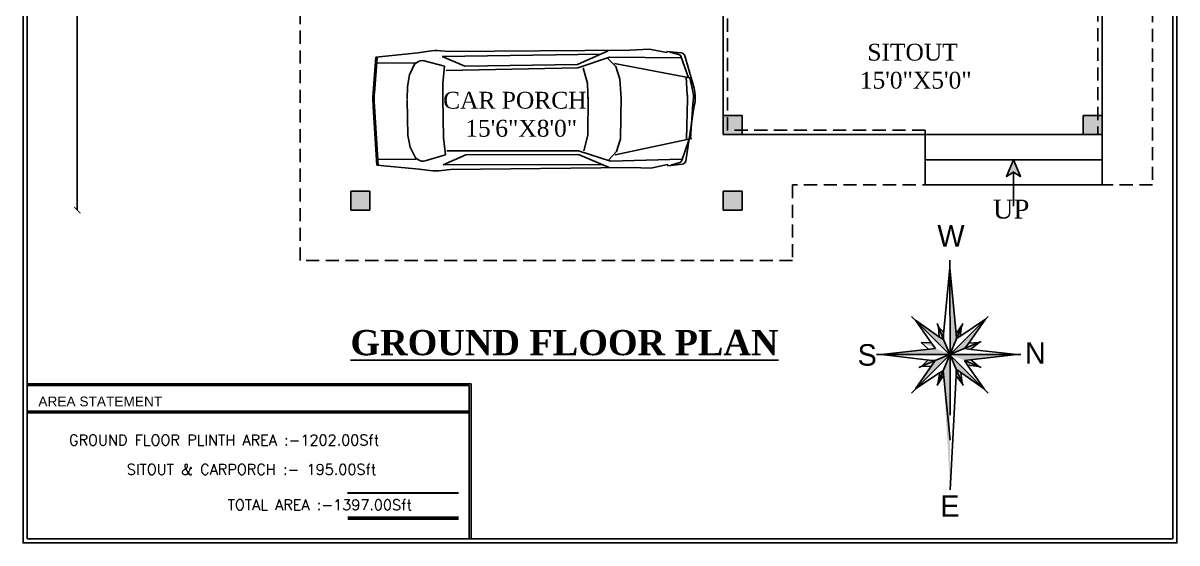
# Model space of a CAD drawing. Extents: x 96075 to 96623, y -24598 to -23897.
# Drawn here: x 96075 to 96623, y -24598 to -24351 of the extents above; entities that cross this region are included whole.
import ezdxf

# ---------------------------------------------------------------- set-up
doc = ezdxf.new("R2010")
doc.units = 0
doc.header["$LTSCALE"] = 5
doc.header["$MEASUREMENT"] = 0
doc.header["$PDMODE"] = 34
doc.linetypes.add('ACAD_ISO02W100', pattern=[15, 12, -3])
doc.linetypes.add('HIDDEN', pattern=[0.375, 0.25, -0.125])
doc.layers.get('0').update_dxf_attribs({"linetype": 'CONTINUOUS'})
doc.layers.get('DEFPOINTS').update_dxf_attribs({"linetype": 'CONTINUOUS'})
for name, color, linetype in [('BORDER', 216, 'CONTINUOUS'), ('FURN', 37, 'CONTINUOUS'), ('linea degada', 1, 'CONTINUOUS'), ('text', 100, 'CONTINUOUS'), ('wall-p', 142, 'CONTINUOUS')]:
    doc.layers.add(name, color=color, linetype=linetype)
doc.layers.add('WALL', color=24, linetype='CONTINUOUS', lineweight=30)
doc.styles.add('ARCH', font='')
doc.styles.add('SAN', font='sanss___.ttf')
doc.styles.get("Standard").update_dxf_attribs({"font": ''})
doc.styles.get('ARCH').set_extended_font_data('Architecture')
doc.styles.get('Standard').set_extended_font_data('Century Gothic')
doc.dimstyles.new('ELE', dxfattribs={"dimtxt": 7, "dimasz": 3, "dimexe": 0.18, "dimexo": 0.0625, "dimgap": 0.09, "dimtad": 0, "dimzin": 0, "dimdsep": 46, "dimlunit": 4, "dimtxsty": 'Standard', "dimblk": 'ARCHTICK', "dimcen": 0.09, "dimse1": 1, "dimse2": 1, "dimclrd": 256, "dimclrt": 256, "dimadec": 0, "dimazin": 0, "dimtfac": 1, "dimtofl": 0, "dimtmove": 1, "dimatfit": 3, "dimfxl": 0.18, "dimtolj": 1, "dimtzin": 0, "dimlwd": -1, "dimarcsym": 0})

# ---------------------------------------------------------------- blocks, each defined once
blk = doc.blocks.new('wewewew')
h = blk.add_hatch(color=3)
h.paths.add_polyline_path([(104839.01, -25456.29), (104841.89, -25463.06), (104838.99, -25459.43), (104839, -25459.19)], flags=17)
h.paths.add_polyline_path([(104839.01, -25456.29), (104836.09, -25449.45), (104836.09, -25449.44), (104852.22, -25465.57)])
h.paths.add_polyline_path([(104844.48, -25454.39), (104842.97, -25452.13), (104849.8, -25454.97)], flags=17)
h.paths.add_polyline_path([(104867.68, -25449.26), (104842.97, -25452.13), (104836.12, -25449.26), (104836.13, -25449.26), (104844.3, -25449.26)])
h.paths.add_polyline_path([(104845.89, -25446.8), (104842.97, -25446.38), (104843, -25446.35), (104849.9, -25443.5)], flags=17)
h.paths.add_polyline_path([(104843, -25446.35), (104836.22, -25449.16), (104852.87, -25432.51), (104844.96, -25443.92)])
h.paths.add_polyline_path([(104840.92, -25440.59), (104839.13, -25441.65), (104841.6, -25435.66)], flags=17)
h.paths.add_polyline_path([(104839.13, -25441.65), (104836.09, -25449.03), (104835.92, -25408.04), (104839.07, -25439.51)])
h.paths.add_polyline_path([(104833.04, -25439.54), (104832.99, -25442.16), (104830.57, -25436.05), (104833.09, -25438.99)], flags=17)
h.paths.add_polyline_path([(104830.61, -25440.64), (104832.99, -25442.16), (104835.99, -25449.21), (104835.76, -25449.11), (104830.16, -25443.51), (104819.65, -25433)])
h.paths.add_polyline_path([(104827.29, -25443.96), (104829.16, -25446.35), (104822.34, -25443.49), (104827.18, -25443.79)], flags=17)
h.paths.add_polyline_path([(104829.16, -25446.35), (104835.76, -25449.11), (104835.91, -25449.26), (104803.5, -25449.26)])
h.paths.add_polyline_path([(104825.67, -25451.85), (104826.19, -25451.91), (104829.06, -25452.13), (104822.56, -25454.91)])
h = blk.add_hatch(color=3)
h.paths.add_polyline_path([(104830.22, -25463.36), (104831.23, -25457.87), (104832.81, -25456.99)], flags=17)
h.paths.add_polyline_path([(104829.06, -25452.13), (104835.93, -25449.28), (104835.97, -25449.32), (104835.91, -25449.48), (104830.16, -25455.22), (104819.71, -25465.67)])
blk.add_hatch(color=3).paths.add_polyline_path([(104836.13, -25513.2), (104832.81, -25456.99), (104835.91, -25449.48), (104836.02, -25449.37), (104836.09, -25449.44), (104836.09, -25449.45), (104836.13, -25457.43)])
h = blk.add_hatch(color=3)
h.paths.add_polyline_path([(104836, -25449.24), (104836, -25449.25), (104835.99, -25449.26), (104835.91, -25449.26), (104835.76, -25449.11), (104835.99, -25449.21)])
h.paths.add_polyline_path([(104836, -25449.24), (104835.99, -25449.21), (104836.01, -25449.22)])
h.paths.add_polyline_path([(104836.05, -25449.23), (104836.01, -25449.25), (104836, -25449.24), (104836.01, -25449.22)])
h.paths.add_polyline_path([(104836.09, -25449.26), (104836.01, -25449.26), (104836.01, -25449.25), (104836.05, -25449.23), (104836.09, -25449.25)])
h.paths.add_polyline_path([(104836.01, -25449.26), (104836, -25449.26), (104836, -25449.25), (104836.01, -25449.25)])
h.paths.add_polyline_path([(104836.11, -25449.26), (104836.09, -25449.26), (104836.09, -25449.25)])
at = {"color": 3}
for p, q in [((104836.13, -25457.43), (104835.91, -25404.42)), ((104833.04, -25439.54), (104835.92, -25408.04)), ((104839.07, -25439.51), (104835.92, -25408.04)), ((104830.16, -25443.51), (104817.8, -25431.14)), ((104827.29, -25443.96), (104819.65, -25433)), ((104830.61, -25440.64), (104819.65, -25433)), ((104832.99, -25442.16), (104829.94, -25434.46)), ((104830.16, -25455.22), (104854.24, -25431.14)), ((104832.81, -25456.99), (104842.09, -25434.46)), ((104841.21, -25440.42), (104852.87, -25432.51)), ((104844.96, -25443.92), (104852.87, -25432.51)), ((104830.89, -25440.82), (104830.57, -25436.05)), ((104833.09, -25438.99), (104830.57, -25436.05)), ((104832.99, -25442.16), (104833.04, -25439.54)), ((104839.06, -25439.43), (104841.6, -25435.66)), ((104839.13, -25441.65), (104839.07, -25439.51)), ((104839.13, -25441.65), (104841.21, -25440.42)), ((104840.92, -25440.59), (104841.6, -25435.66)), ((104822.34, -25443.49), (104825.84, -25446.73)), ((104822.34, -25443.49), (104827.17, -25443.79)), ((104829.16, -25446.35), (104827.29, -25443.96)), ((104829.06, -25452.13), (104850.93, -25443.07)), ((104854.24, -25467.59), (104830.16, -25443.51)), ((104833.04, -25442.19), (104830.61, -25440.64)), ((104842.31, -25464.05), (104832.99, -25442.16)), ((104842.97, -25446.38), (104844.96, -25443.92)), ((104844.96, -25443.92), (104849.9, -25443.5)), ((104845.89, -25446.8), (104849.9, -25443.5)), ((104801.19, -25449.26), (104844.3, -25449.26)), ((104829.16, -25446.35), (104803.5, -25449.26)), ((104826.19, -25451.91), (104803.5, -25449.26)), ((104842.97, -25446.38), (104846.07, -25446.83)), ((104842.97, -25452.13), (104867.68, -25449.26)), ((104844.3, -25449.26), (104869.7, -25449.26)), ((104846.07, -25446.83), (104867.68, -25449.26)), ((104817.8, -25467.59), (104830.16, -25455.22)), ((104819.71, -25465.67), (104829.06, -25452.13)), ((104821.33, -25455.44), (104829.06, -25452.13)), ((104822.56, -25454.91), (104825.67, -25451.85)), ((104822.56, -25454.91), (104827.22, -25454.79)), ((104829.06, -25452.13), (104826.19, -25451.91)), ((104839.01, -25456.29), (104839, -25459.19)), ((104839.01, -25456.29), (104852.22, -25465.57)), ((104850.93, -25455.44), (104842.97, -25452.13)), ((104842.97, -25452.13), (104844.74, -25454.78)), ((104844.48, -25454.39), (104849.8, -25454.97)), ((104844.74, -25454.78), (104852.22, -25465.57)), ((104845.91, -25451.79), (104849.8, -25454.97)), ((104819.71, -25465.67), (104830.83, -25458.09)), ((104829.94, -25464.05), (104832.81, -25456.99)), ((104831.23, -25457.87), (104830.22, -25463.36)), ((104833.05, -25459.18), (104830.22, -25463.36)), ((104832.81, -25456.99), (104830.83, -25458.09)), ((104836.13, -25489.95), (104832.81, -25456.99)), ((104836.13, -25478.06), (104836.13, -25457.43)), ((104839, -25459.19), (104836.13, -25513.64)), ((104841.89, -25463.06), (104838.98, -25459.42)), ((104841.89, -25463.06), (104841.16, -25457.8))]:
    blk.add_line(p, q, dxfattribs=at)
at = {"color": 3, "char_height": 10.2409, "attachment_point": 1}
for s, insert, width in [('{\\fAlgerian|b0|i0|c0|p82;\\C7;W}', (104830.06, -25387.72), 2.2027e-12), ('{\\fAlgerian|b0|i0|c0|p82;\\C7;S}', (104792.15, -25444.35), 15.1035), ('{\\fAlgerian|b0|i0|c0|p82;\\C7;N}', (104871.63, -25443.42), 14.204), ('{\\fAlgerian|b0|i0|c0|p82;\\C7;E}', (104831.47, -25516.2), 2.2027e-12)]:
    blk.add_mtext(s, dxfattribs=dict(at, insert=insert, width=width))
blk = doc.blocks.new('_ArchTick')
at = {"layer": 'WALL', "color": 0, "const_width": 0.15}
blk.add_lwpolyline([(-0.5, -0.5), (0.5, 0.5)], dxfattribs=at)
blk = doc.blocks.new('*D991')
at = {"layer": 'DEFPOINTS', "color": 0, "ltscale": 5, "transparency": 16777216}
for p in [(96149.31, -23929.81), (96100.39, -24439.81), (96230.31, -24439.81)]:
    blk.add_point(p, dxfattribs=at)
at = {"layer": 'wall-p', "color": 1, "ltscale": 5, "transparency": 16777216}
for p, q in [((96100.39, -23929.81), (96100.39, -24167.56)), ((96100.39, -24439.81), (96100.39, -24202.07))]:
    blk.add_line(p, q, dxfattribs=at)
at = {"layer": 'wall-p', "color": 1, "ltscale": 5, "transparency": 16777216, "xscale": 3, "yscale": 3, "zscale": 3}
for p, rotation in [((96100.39, -23929.81), 90), ((96100.39, -24439.81), 270)]:
    blk.add_blockref('_ArchTick', p, dxfattribs=dict(at, rotation=rotation))
at = {"layer": 'wall-p', "ltscale": 5, "transparency": 16777216, "insert": (96100.39, -24184.81), "char_height": 7, "attachment_point": 5, "rotation": 90}
blk.add_mtext('\\A1;42\'-6"', dxfattribs=at)
blk = doc.blocks.new('UJHGGGG')
at = {"layer": 'FURN'}
for p, q in [((61588.11, -16434.81), (61605.07, -16430.16)), ((61599.87, -16431.5), (61591.79, -16471.6)), ((61599.74, -16432.24), (61606.02, -16430.9)), ((61631.55, -16432.24), (61613.27, -16430.9)), ((61643.17, -16434.81), (61614.22, -16430.16)), ((61631.41, -16431.5), (61639.5, -16471.6)), ((61585.77, -16444.17), (61586.53, -16436.68)), ((61587.48, -16437.91), (61586.17, -16442.64)), ((61599.64, -16433.02), (61588.4, -16436.93)), ((61589.11, -16436.86), (61588.53, -16474.08)), ((61608.58, -16433.69), (61599.33, -16434.26)), ((61610.71, -16433.69), (61631.95, -16434.26)), ((61631.65, -16433.02), (61642.89, -16436.93)), ((61642.17, -16436.86), (61642.76, -16474.08)), ((61643.8, -16437.91), (61645.11, -16442.64)), ((61645.52, -16444.17), (61644.75, -16436.68)), ((61586.57, -16444.37), (61585.77, -16444.17)), ((61644.72, -16444.37), (61645.52, -16444.17)), ((61584.56, -16453.12), (61586.38, -16444.41)), ((61646.72, -16453.12), (61644.91, -16444.41)), ((61585, -16463.51), (61584.56, -16453.12)), ((61646.28, -16463.51), (61646.72, -16453.12)), ((61584.81, -16557.55), (61585, -16463.51)), ((61610.11, -16468.22), (61600.08, -16468.77)), ((61609.18, -16468.22), (61631.2, -16468.77)), ((61646.48, -16557.55), (61646.28, -16463.51)), ((61588.53, -16474.08), (61594, -16490.71)), ((61593.45, -16470.85), (61588.94, -16475.21)), ((61600.08, -16468.77), (61593.45, -16470.85)), ((61631.2, -16468.77), (61637.84, -16470.85)), ((61642.76, -16474.08), (61637.29, -16490.71)), ((61637.84, -16470.85), (61642.34, -16475.21)), ((61585.1, -16474.75), (61592.1, -16490.8)), ((61587.31, -16561.4), (61586.81, -16478.65)), ((61646.18, -16474.75), (61639.18, -16490.8)), ((61643.97, -16561.4), (61644.48, -16478.65)), ((61602.1, -16485.8), (61593.96, -16487.94)), ((61612.48, -16485.48), (61602.1, -16485.8)), ((61609.27, -16485.48), (61629.18, -16485.8)), ((61629.18, -16485.8), (61637.33, -16487.94)), ((61592.1, -16490.8), (61592.44, -16549.63)), ((61594, -16490.71), (61594.63, -16559.43)), ((61637.29, -16490.71), (61636.65, -16559.43)), ((61639.18, -16490.8), (61638.85, -16549.63)), ((61592.44, -16549.63), (61587.31, -16561.4)), ((61638.85, -16549.63), (61643.97, -16561.4)), ((61584.35, -16562.21), (61584.81, -16557.55)), ((61646.94, -16562.21), (61646.48, -16557.55)), ((61592.48, -16560.23), (61589.54, -16570.8)), ((61601.42, -16561.21), (61592.48, -16560.23)), ((61609.92, -16561.32), (61601.42, -16561.21)), ((61609.37, -16561.32), (61629.86, -16561.21)), ((61629.86, -16561.21), (61638.8, -16560.23)), ((61638.8, -16560.23), (61641.74, -16570.8)), ((61585.27, -16573.95), (61584.48, -16568.4)), ((61646.02, -16573.95), (61646.81, -16568.4)), ((61587.46, -16596.01), (61585.27, -16573.95)), ((61590.11, -16574.36), (61591.08, -16575.8)), ((61590.51, -16575.51), (61590.44, -16595.49)), ((61590.51, -16575.51), (61596.75, -16578.62)), ((61640.78, -16575.51), (61634.53, -16578.62)), ((61641.17, -16574.36), (61640.21, -16575.8)), ((61640.78, -16575.51), (61640.85, -16595.49)), ((61643.83, -16596.01), (61646.02, -16573.95)), ((61596.75, -16578.62), (61602.88, -16579.68)), ((61602.88, -16579.68), (61609.43, -16579.94)), ((61628.41, -16579.68), (61609.85, -16579.94)), ((61634.53, -16578.62), (61628.41, -16579.68)), ((61605.92, -16597.61), (61587.46, -16596.01)), ((61605.92, -16596.94), (61587.49, -16595.35)), ((61613.37, -16596.94), (61643.8, -16595.35)), ((61613.37, -16597.61), (61643.83, -16596.01))]:
    blk.add_line(p, q, dxfattribs=at)
for centre, radius, start, end in [((61609.64, -16446.85), 17.3, 74.66147, 105.33853), ((61609.64, -16447.82), 17.3, 77.90524, 102.09476), ((61588.68, -16436.9), 2.16, 105.33853, 174.1898), ((61588.87, -16438.3), 1.44, 109.21062, 164.51383), ((61609.64, -16450.96), 17.3, 86.47351, 93.52649), ((61642.41, -16438.3), 1.44, 15.48617, 70.78938), ((61642.6, -16436.9), 2.16, 5.8102, 74.66147), ((61610.18, -16564.75), 25.95, 174.37428, 188.07159), ((61621.11, -16564.75), 25.95, 351.92841, 5.62572), ((61593.71, -16571.95), 4.33, 164.46936, 213.73593), ((61637.57, -16571.95), 4.33, 326.26407, 15.53064), ((61609.64, -16553.85), 43.26, 265.05924, 274.94076), ((61609.64, -16554.51), 43.26, 265.05924, 274.94076)]:
    blk.add_arc(centre, radius, start, end, dxfattribs=at)

msp = doc.modelspace()

# ---------------------------------------------------------------- hatches: boundary and pattern name
at = {"layer": 'linea degada', "linetype": 'ACAD_ISO02W100', "lineweight": 25, "ltscale": 5}
for points in [[(96407.312, -24394.815), (96416.312, -24394.815), (96416.312, -24403.815), (96407.312, -24403.815)], [(96578.312, -24394.815), (96587.312, -24394.815), (96587.312, -24403.815), (96578.312, -24403.815)], [(96230.312, -24430.815), (96239.312, -24430.815), (96239.312, -24439.815), (96230.312, -24439.815)], [(96407.312, -24430.815), (96416.312, -24430.815), (96416.312, -24439.815), (96407.312, -24439.815)]]:
    msp.add_hatch(color=256, dxfattribs=at).paths.add_polyline_path(points)
at = {"layer": 'wall-p', "ltscale": 5}
msp.add_hatch(color=0, dxfattribs=at).paths.add_polyline_path([(96541.937, -24423.815), (96545.312, -24421.69), (96548.562, -24423.815), (96545.312, -24416.815)])

# ---------------------------------------------------------------- linework, layer by layer
at = {"layer": 'BORDER'}
for p, q in [((96076.619, -24522.363), (96287.464, -24522.363)), ((96076.619, -24523.16), (96286.667, -24523.16)), ((96286.667, -24523.16), (96286.667, -24596.052)), ((96287.464, -24522.363), (96287.464, -24596.052)), ((96076.619, -24535.393), (96286.667, -24535.393)), ((96076.619, -24536.19), (96286.667, -24536.19))]:
    msp.add_line(p, q, dxfattribs=at)
at = {"layer": 'linea degada', "linetype": 'ACAD_ISO02W100', "lineweight": 25, "ltscale": 5}
msp.add_line((96587.312, -24394.815), (96587.312, -24403.815), dxfattribs=at)
for points in [[(96407.312, -24394.815), (96416.312, -24394.815), (96416.312, -24403.815), (96407.312, -24403.815)], [(96578.312, -24394.815), (96587.312, -24394.815), (96587.312, -24403.815), (96578.312, -24403.815)], [(96230.312, -24430.815), (96239.312, -24430.815), (96239.312, -24439.815), (96230.312, -24439.815)], [(96407.312, -24430.815), (96416.312, -24430.815), (96416.312, -24439.815), (96407.312, -24439.815)]]:
    msp.add_lwpolyline(points, close=True, dxfattribs=at)
at = {"layer": 'WALL', "color": 1, "linetype": 'Continuous', "ltscale": 5}
for p, q in [((96228.847, -24574.232), (96281.464, -24574.232)), ((96228.934, -24585.827), (96281.464, -24585.827)), ((96228.934, -24586.616), (96281.464, -24586.616))]:
    msp.add_line(p, q, dxfattribs=at)
at = {"layer": 'wall-p', "color": 1, "ltscale": 5}
for p, q in [((96407.312, -24403.815), (96407.312, -24343.815)), ((96587.312, -24343.815), (96587.312, -24403.815)), ((96587.312, -24403.815), (96407.312, -24403.815)), ((96503.312, -24401.815), (96503.312, -24427.815)), ((96587.312, -24403.815), (96587.312, -24427.815)), ((96587.312, -24415.815), (96503.312, -24415.815)), ((96587.312, -24427.815), (96503.312, -24427.815))]:
    msp.add_line(p, q, dxfattribs=at)
at = {"layer": 'wall-p', "color": 5, "linetype": 'HIDDEN', "ltscale": 5}
for p, q in [((96409.312, -24401.815), (96409.312, -24343.815)), ((96585.312, -24343.815), (96585.312, -24403.815)), ((96503.312, -24401.815), (96409.312, -24401.815))]:
    msp.add_line(p, q, dxfattribs=at)
at = {"layer": 'wall-p', "color": 0, "ltscale": 5}
msp.add_line((96545.312, -24421.69), (96545.312, -24437.846), dxfattribs=at)
at = {"layer": 'wall-p', "color": 1, "ltscale": 5}
for points in [[(96074.619, -23897.081), (96622.904, -23897.081), (96622.904, -24598.052), (96074.619, -24598.052)], [(96076.619, -23899.081), (96620.904, -23899.081), (96620.904, -24596.052), (96076.619, -24596.052)]]:
    msp.add_lwpolyline(points, close=True, dxfattribs=at)
at = {"layer": 'wall-p', "color": 1, "linetype": 'HIDDEN', "ltscale": 5}
msp.add_lwpolyline([(96611.312, -24334.815), (96611.312, -24427.815), (96440.312, -24427.815), (96440.312, -24463.815), (96206.312, -24463.815), (96206.312, -24343.815)], dxfattribs=at)
at = {"layer": 'wall-p', "color": 0, "ltscale": 5}
msp.add_lwpolyline([(96545.312, -24415.815), (96541.937, -24423.815), (96545.312, -24421.69), (96548.562, -24423.815), (96545.312, -24415.815)], dxfattribs=at)

# ---------------------------------------------------------------- block references
at = {"layer": 'WALL', "color": 24, "xscale": 0.9105697867275832, "yscale": 0.9105697867275832, "zscale": 0.9105697867250488, "rotation": 270.5278720415172}
msp.add_blockref('UJHGGGG', (110836.802, 31849.406), dxfattribs=at)
at = {"layer": 'wall-p'}
msp.add_blockref('wewewew', (-8320.988, 940.832), dxfattribs=at)

# ---------------------------------------------------------------- texts
at = {"layer": 'BORDER', "color": 126, "style": 'SAN'}
msp.add_text('AREA STATEMENT', height=4.65419, dxfattribs=at).set_placement((96081.873, -24533.099))
at = {"layer": 'BORDER', "color": 126, "char_height": 5.02098, "width": 516.18428, "attachment_point": 1, "style": 'SAN'}
for s, insert in [('{\\Fromanc|c0;  GROUND FLOOR PLINTH AREA :-1202.00Sft}', (96089.571, -24546.615)), ('\\pt130.55;{\\Fromanc|c0;       SITOUT & CARPORCH :- 195.00Sft}', (96099.811, -24560.581)), ('{\\Fromanc|c0;TOTAL AREA :-1397.00Sft}', (96171.821, -24577.411))]:
    msp.add_mtext(s, dxfattribs=dict(at, insert=insert))
at = {"layer": 'text', "color": 7, "attachment_point": 8, "style": 'ARCH'}
for s, insert, char_height, width in [('{\\fTimes New Roman|b0|i0|c0|p18;        SITOUT       \\P         15\'0"X5\'0"}', (96485.202, -24382.134), 8, 256.17204), ('{\\fTimes New Roman|b0|i0|c0|p18;       CAR PORCH       \\P         15\'6"X8\'0"}', (96297.731, -24404.981), 8, 256.17204), ('{\\fTimes New Roman|b0|i0|c0|p18;UP}', (96544.118, -24443.919), 9, 244.17204), ('{\\fTimes New Roman|b1|i0|c0|p18;\\LGROUND FLOOR PLAN}', (96331.876, -24508.956), 12, 296.17107)]:
    msp.add_mtext(s, dxfattribs=dict(at, insert=insert, char_height=char_height, width=width))

# ---------------------------------------------------------------- dimensions: what is measured, and where the dimension line sits
at = {"layer": 'wall-p', "ltscale": 5}
dim = msp.add_linear_dim(base=(96100.39, -24439.815), p1=(96149.312, -23929.815), p2=(96230.312, -24439.815), angle=90, dimstyle='ELE', override={"dimclrd": 1, "dimfxlon": 1}, dxfattribs=at)
dim.commit()
dim.dimension.update_dxf_attribs({"geometry": '*D991', "text_midpoint": (96100.39, -24184.815)})

doc.saveas('drawing.dxf')
